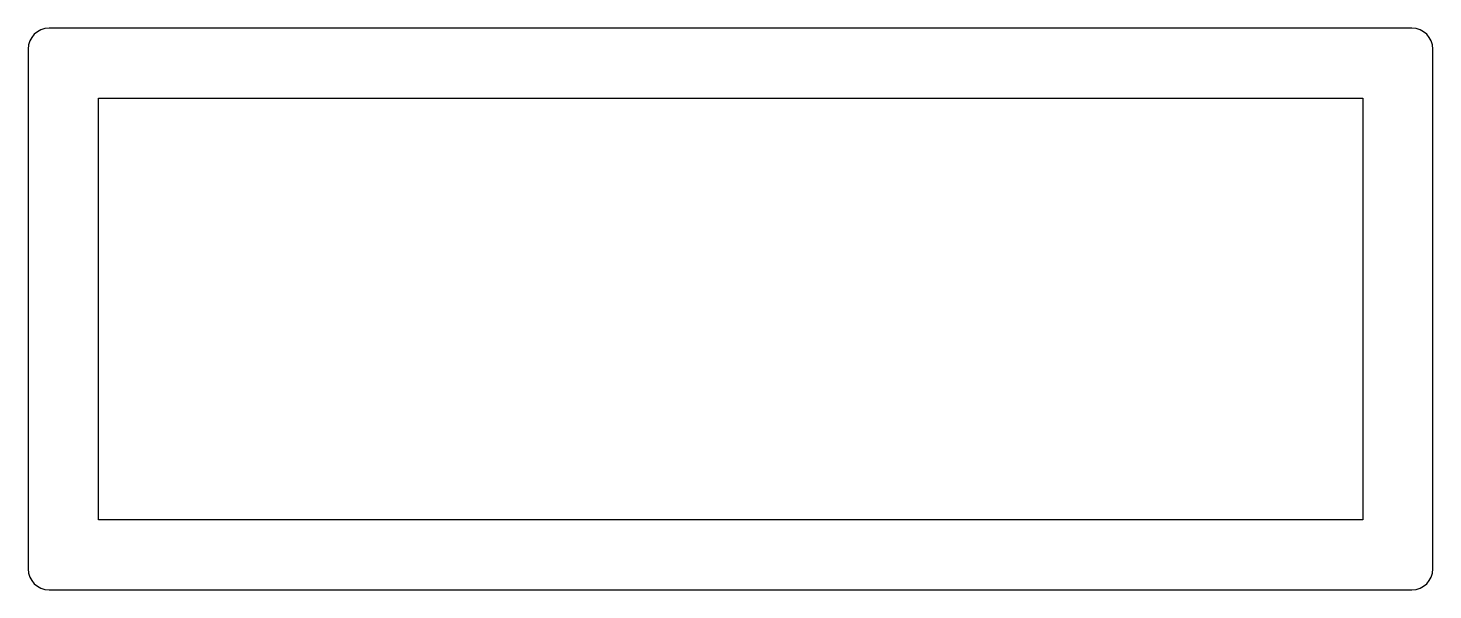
# Model space of a CAD drawing. Extents: x 735.7 to 755.7, y 251.8 to 259.8.
import ezdxf

# ---------------------------------------------------------------- set-up
doc = ezdxf.new("R2010")
doc.units = 0
doc.layers.add('CIZGI_DUZ', color=71, linetype='CONTINUOUS')

msp = doc.modelspace()

# ---------------------------------------------------------------- linework, layer by layer
at = {"layer": 'CIZGI_DUZ', "color": 0}
for p, q in [((755.42, 259.837), (736.02, 259.837)), ((735.72, 259.537), (735.72, 252.137)), ((755.72, 252.137), (755.72, 259.537)), ((736.72, 252.837), (736.72, 258.837)), ((736.72, 258.837), (754.72, 258.837)), ((754.72, 258.837), (754.72, 252.837)), ((754.72, 252.837), (736.72, 252.837)), ((736.02, 251.837), (755.42, 251.837))]:
    msp.add_line(p, q, dxfattribs=at)
for centre, start, end in [((736.02, 259.537), 90, 180), ((755.42, 259.537), 0, 90), ((736.02, 252.137), 180, 270), ((755.42, 252.137), 270, 0)]:
    msp.add_arc(centre, 0.3, start, end, dxfattribs=at)

doc.saveas('drawing.dxf')
